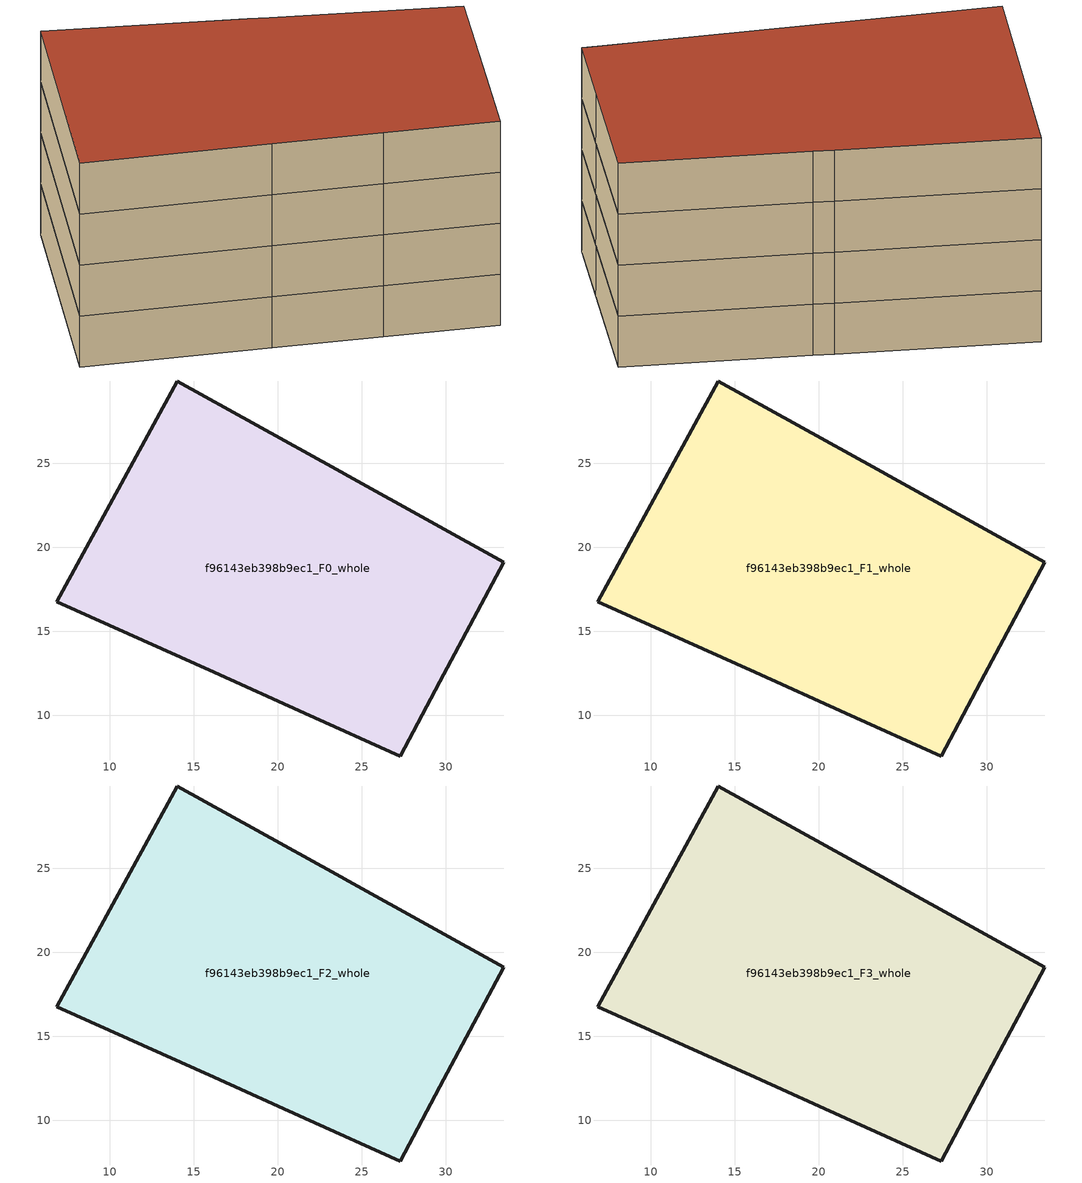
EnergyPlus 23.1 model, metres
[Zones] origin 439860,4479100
f96143eb398b9ec1_F0_whole
 floor ground (EU_floor_Construction): 24.5,24.08 33.46,19.13 29.66,12.01 27.31,7.58 21.63,10.13 16.21,12.55 6.85,16.77 14.02,29.91 23.5,24.65 z0
 wall outside (EU_wall_Construction): 6.85,16.77 16.21,12.55 21.63,10.13 27.31,7.58 29.66,12.01 33.46,19.13 24.5,24.08 23.5,24.65 14.02,29.91 6.85,16.77 z0:3
f96143eb398b9ec1_F1_whole
 floor to f96143eb398b9ec1_F0_whole (EU_floor_Construction): 24.5,24.08 33.46,19.13 29.66,12.01 27.31,7.58 21.63,10.13 16.21,12.55 6.85,16.77 14.02,29.91 23.5,24.65 z3
 wall outside (EU_wall_Construction): 6.85,16.77 16.21,12.55 21.63,10.13 27.31,7.58 29.66,12.01 33.46,19.13 24.5,24.08 23.5,24.65 14.02,29.91 6.85,16.77 z3:6
f96143eb398b9ec1_F2_whole
 floor to f96143eb398b9ec1_F1_whole (EU_floor_Construction): 24.5,24.08 33.46,19.13 29.66,12.01 27.31,7.58 21.63,10.13 16.21,12.55 6.85,16.77 14.02,29.91 23.5,24.65 z6
 wall outside (EU_wall_Construction): 6.85,16.77 16.21,12.55 21.63,10.13 27.31,7.58 29.66,12.01 33.46,19.13 24.5,24.08 23.5,24.65 14.02,29.91 6.85,16.77 z6:9
f96143eb398b9ec1_F3_whole
 floor to f96143eb398b9ec1_F2_whole (EU_floor_Construction): 24.5,24.08 33.46,19.13 29.66,12.01 27.31,7.58 21.63,10.13 16.21,12.55 6.85,16.77 14.02,29.91 23.5,24.65 z9
 wall outside (EU_wall_Construction): 6.85,16.77 16.21,12.55 21.63,10.13 27.31,7.58 29.66,12.01 33.46,19.13 24.5,24.08 23.5,24.65 14.02,29.91 6.85,16.77 z9:12
 roof outside (EU_roof_Construction): 29.66,12.01 33.46,19.13 24.5,24.08 23.5,24.65 14.02,29.91 6.85,16.77 16.21,12.55 21.63,10.13 27.31,7.58 z12
[Building]
EU S2 Campaign: North Axis=0; Terrain=City; Solar Distribution=FullExterior
[Site:Location]
Madrid: Latitude=40.5; Longitude=-3.5; Time Zone=1; Elevation=609
[SizingPeriod:WeatherFileDays]
AnnualSizingPeriod: Begin Month=1; Begin Day of Month=1; End Month=12; End Day of Month=31; Day of Week for Start Day=Monday; Use Weather File Daylight Saving Period=No; Use Weather File Rain and Snow Indicators=No
[MATERIAL]
EU_InternalMass_Material: Roughness=MediumRough; Thickness=0.1; Conductivity=1; Density=1800; Specific Heat=900; Thermal Absorptance=0.9; Solar Absorptance=0.7; Visible Absorptance=0.7
[MATERIAL:NOMASS] Roughness=MediumRough; Thermal Absorptance=0.9; Solar Absorptance=0.7; Visible Absorptance=0.7
Name | Thermal Resistance
EU_wall_NoMass; EU_roof_NoMass | 2.16768
EU_floor_NoMass | 1.14339
[CONSTRUCTION]
EU_wall_Construction: EU_wall_NoMass
EU_roof_Construction: EU_roof_NoMass
EU_floor_Construction: EU_floor_NoMass
EU_InternalMass_Construction: EU_InternalMass_Material
[ZONE] Type=1; Multiplier=1; Ceiling Height=autocalculate; Volume=938.254; Floor Area=autocalculate; Part of Total Floor Area=Yes
f96143eb398b9ec1_F0_whole; f96143eb398b9ec1_F1_whole; f96143eb398b9ec1_F2_whole; f96143eb398b9ec1_F3_whole
[INTERNALMASS] Construction=EU_InternalMass_Construction; Surface Area=312.751
Name | Zone or ZoneList
f96143eb398b9ec1_F0_whole_EU_InternalMass | f96143eb398b9ec1_F0_whole
f96143eb398b9ec1_F1_whole_EU_InternalMass | f96143eb398b9ec1_F1_whole
f96143eb398b9ec1_F2_whole_EU_InternalMass | f96143eb398b9ec1_F2_whole
f96143eb398b9ec1_F3_whole_EU_InternalMass | f96143eb398b9ec1_F3_whole
[OTHEREQUIPMENT] Fuel Type=Electricity; Design Level Calculation Method=Watts/Area; Power per Zone Floor Area=1; Fraction Latent=0; Fraction Radiant=0; Fraction Lost=0; Carbon Dioxide Generation Rate=0; EndUse Subcategory=EU_Step8_InternalGains
Name | Zone or ZoneList or Space or SpaceList | Schedule
EU_Step8_InternalGain_f96143eb398b9ec1_F0_whole_f000 | f96143eb398b9ec1_F0_whole | EU_Step8_GainSchedule_f96143eb398b9ec1_F0_whole_f000
EU_Step8_InternalGain_f96143eb398b9ec1_F1_whole_f000 | f96143eb398b9ec1_F1_whole | EU_Step8_GainSchedule_f96143eb398b9ec1_F1_whole_f000
EU_Step8_InternalGain_f96143eb398b9ec1_F2_whole_f000 | f96143eb398b9ec1_F2_whole | EU_Step8_GainSchedule_f96143eb398b9ec1_F2_whole_f000
EU_Step8_InternalGain_f96143eb398b9ec1_F3_whole_f000 | f96143eb398b9ec1_F3_whole | EU_Step8_GainSchedule_f96143eb398b9ec1_F3_whole_f000
[ZONEVENTILATION:DESIGNFLOWRATE] Schedule=EU_AlwaysOn; Design Flow Rate Calculation Method=AirChanges/Hour; Air Changes per Hour=0.480546; Ventilation Type=Natural; Fan Pressure Rise=0; Fan Total Efficiency=1; Constant Term Coefficient=1; Temperature Term Coefficient=0; Velocity Term Coefficient=0; Velocity Squared Term Coefficient=0; Minimum Indoor Temperature=-100; Maximum Indoor Temperature=100; Delta Temperature=-100; Minimum Outdoor Temperature=-100; Maximum Outdoor Temperature=100; Maximum Wind Speed=40
Name | Zone or ZoneList or Space or SpaceList
EU_ConstantAir_f96143eb398b9ec1_F0_whole | f96143eb398b9ec1_F0_whole
EU_ConstantAir_f96143eb398b9ec1_F1_whole | f96143eb398b9ec1_F1_whole
EU_ConstantAir_f96143eb398b9ec1_F2_whole | f96143eb398b9ec1_F2_whole
EU_ConstantAir_f96143eb398b9ec1_F3_whole | f96143eb398b9ec1_F3_whole
[HVACTEMPLATE:THERMOSTAT] Constant Heating Setpoint=20; Constant Cooling Setpoint=50
EU_HeatOnly_f96143eb398b9ec1_F0_whole; EU_HeatOnly_f96143eb398b9ec1_F1_whole; EU_HeatOnly_f96143eb398b9ec1_F2_whole; EU_HeatOnly_f96143eb398b9ec1_F3_whole
[HVACTEMPLATE:ZONE:IDEALLOADSAIRSYSTEM] System Availability Schedule=EU_AlwaysOn; Maximum Heating Supply Air Temperature=50; Minimum Cooling Supply Air Temperature=13; Maximum Heating Supply Air Humidity Ratio=0.0156; Minimum Cooling Supply Air Humidity Ratio=0.0077; Heating Limit=NoLimit; Cooling Limit=NoLimit; Heating Availability Schedule=EU_AlwaysOn; Cooling Availability Schedule=EU_CoolingOff; Dehumidification Control Type=ConstantSensibleHeatRatio; Cooling Sensible Heat Ratio=0.7; Dehumidification Setpoint=60; Humidification Control Type=None; Humidification Setpoint=30; Outdoor Air Method=None; Outdoor Air Flow Rate per Person=0.00944; Outdoor Air Flow Rate per Zone Floor Area=0; Outdoor Air Flow Rate per Zone=0; Demand Controlled Ventilation Type=None; Outdoor Air Economizer Type=NoEconomizer; Heat Recovery Type=None; Sensible Heat Recovery Effectiveness=0.7; Latent Heat Recovery Effectiveness=0.65
Name | Template Thermostat
f96143eb398b9ec1_F0_whole | EU_HeatOnly_f96143eb398b9ec1_F0_whole
f96143eb398b9ec1_F1_whole | EU_HeatOnly_f96143eb398b9ec1_F1_whole
f96143eb398b9ec1_F2_whole | EU_HeatOnly_f96143eb398b9ec1_F2_whole
f96143eb398b9ec1_F3_whole | EU_HeatOnly_f96143eb398b9ec1_F3_whole
[SIZING:ZONE] Zone Cooling Design Supply Air Temperature Input Method=SupplyAirTemperature; Zone Cooling Design Supply Air Temperature=13; Zone Heating Design Supply Air Temperature Input Method=SupplyAirTemperature; Zone Heating Design Supply Air Temperature=50; Zone Cooling Design Supply Air Humidity Ratio=0.008; Zone Heating Design Supply Air Humidity Ratio=0.008; Cooling Design Air Flow Method=DesignDay; Cooling Design Air Flow Rate=0; Cooling Minimum Air Flow per Zone Floor Area=0.000762; Cooling Minimum Air Flow=0; Cooling Minimum Air Flow Fraction=0.2; Heating Design Air Flow Method=DesignDay; Heating Design Air Flow Rate=0; Heating Maximum Air Flow per Zone Floor Area=0.002032; Heating Maximum Air Flow=0.141576; Heating Maximum Air Flow Fraction=0.3; Account for Dedicated Outdoor Air System=No; Dedicated Outdoor Air System Control Strategy=NeutralSupplyAir; Dedicated Outdoor Air Low Setpoint Temperature for Design=autosize; Dedicated Outdoor Air High Setpoint Temperature for Design=autosize; Zone Load Sizing Method=Sensible Load Only No Latent Load; Zone Latent Cooling Design Supply Air Humidity Ratio Input Method=HumidityRatioDifference; Zone Cooling Design Supply Air Humidity Ratio Difference=0.005; Zone Latent Heating Design Supply Air Humidity Ratio Input Method=HumidityRatioDifference; Zone Humidification Design Supply Air Humidity Ratio Difference=0.005
f96143eb398b9ec1_F0_whole; f96143eb398b9ec1_F1_whole; f96143eb398b9ec1_F2_whole; f96143eb398b9ec1_F3_whole
[SCHEDULE:CONSTANT]
Name | Hourly Value
EU_AlwaysOn | 1
EU_CoolingOff | 0
[SCHEDULE:FILE] Column Number=1; Rows to Skip at Top=0; Number of Hours of Data=8760; Column Separator=Comma; Interpolate to Timestep=No; Minutes per Item=60; Adjust Schedule for Daylight Savings=Yes
Name | File
EU_Step8_GainSchedule_f96143eb398b9ec1_F0_whole_f000 | C:\Users\o_iseri\Desktop\OpenUBEM\openubem\outputs\eu_evidence\EU-11\ES-MAD-BERRUGUETE\idfs\f96143eb398b9ec1\f96143eb398b9ec1_F0_whole_f000_gain.csv
EU_Step8_GainSchedule_f96143eb398b9ec1_F1_whole_f000 | C:\Users\o_iseri\Desktop\OpenUBEM\openubem\outputs\eu_evidence\EU-11\ES-MAD-BERRUGUETE\idfs\f96143eb398b9ec1\f96143eb398b9ec1_F1_whole_f000_gain.csv
EU_Step8_GainSchedule_f96143eb398b9ec1_F2_whole_f000 | C:\Users\o_iseri\Desktop\OpenUBEM\openubem\outputs\eu_evidence\EU-11\ES-MAD-BERRUGUETE\idfs\f96143eb398b9ec1\f96143eb398b9ec1_F2_whole_f000_gain.csv
EU_Step8_GainSchedule_f96143eb398b9ec1_F3_whole_f000 | C:\Users\o_iseri\Desktop\OpenUBEM\openubem\outputs\eu_evidence\EU-11\ES-MAD-BERRUGUETE\idfs\f96143eb398b9ec1\f96143eb398b9ec1_F3_whole_f000_gain.csv
